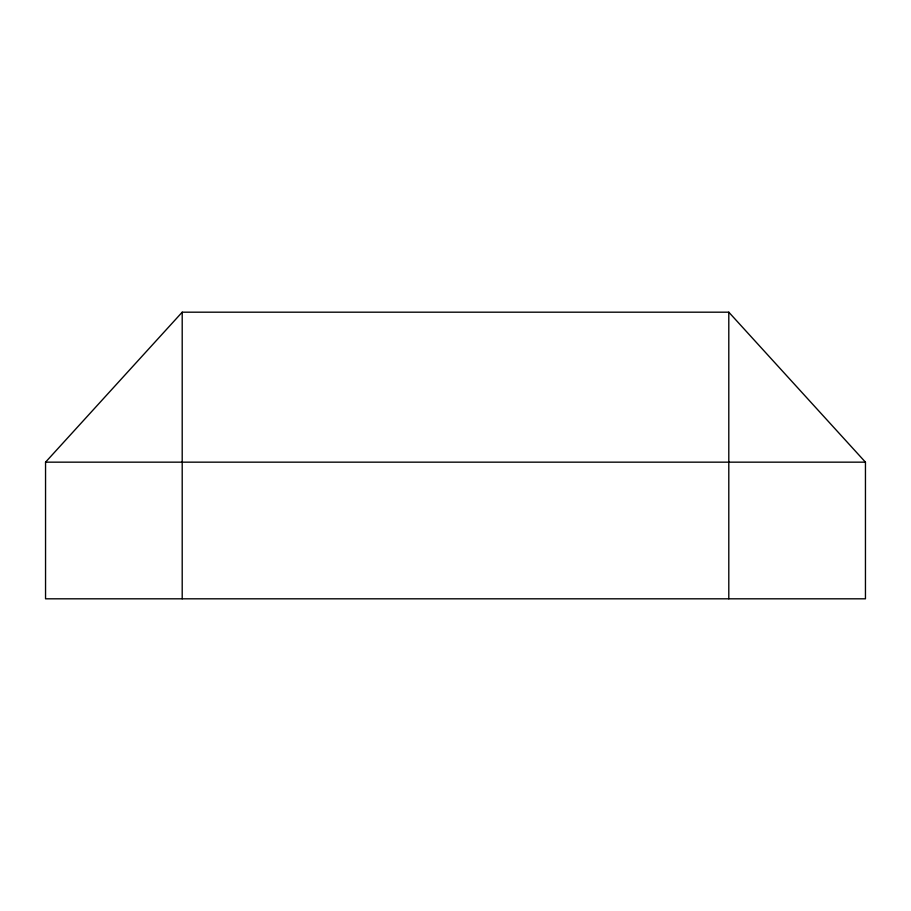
<?xml version="1.0" encoding="UTF-8"?>
<svg xmlns="http://www.w3.org/2000/svg" width="911" height="911" viewBox="0 0 911 911"><rect width="100%" height="100%" fill="white"/><g stroke="black" fill="none" stroke-linecap="round" stroke-linejoin="round"><path stroke-width="1.37" d="M45.55 462.162L182.2 312.188L728.8 312.188L865.45 462.162L865.45 598.812L45.55 598.812L45.55 462.162L865.45 462.162M728.8 312.188L728.8 598.812M182.2 312.188L182.2 598.812"/></g></svg>
